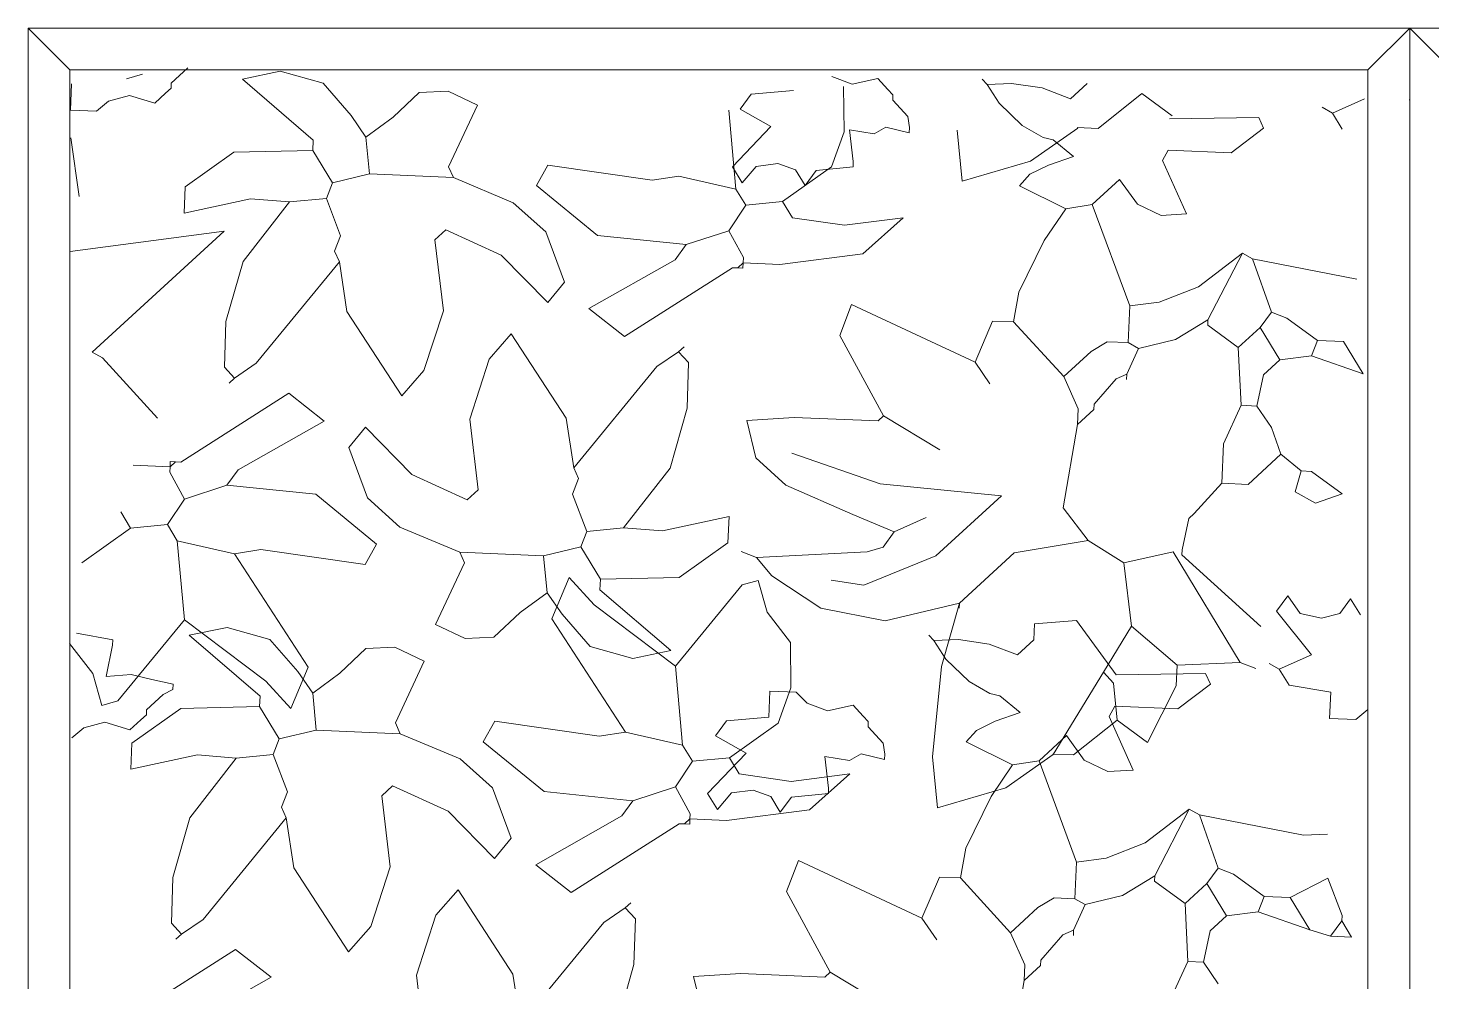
# Model space of a CAD drawing. Header units: centimetres. Extents: x 5667 to 17750, y 274 to 6203.
# Drawn here: x 5827.7 to 5913.2, y 5784 to 5842.1 of the extents above; entities that cross this region are included whole.
import ezdxf

# ---------------------------------------------------------------- set-up
doc = ezdxf.new("R2010")
doc.units = ezdxf.units.CM
doc.header["$MEASUREMENT"] = 0
for name, color, linetype, lineweight in [('A-DOOR-FULL', 4, 'Continuous', 9), ('A-FURN', 8, 'Continuous', 9), ('G-HEDGE', 104, 'Continuous', 9)]:
    doc.layers.add(name, color=color, linetype=linetype, lineweight=lineweight)

msp = doc.modelspace()

# ---------------------------------------------------------------- linework, layer by layer
at = {"layer": 'A-DOOR-FULL'}
for p, q in [((5827.721, 5631.572), (5827.721, 5842.098)), ((5827.721, 5842.098), (6027.721, 5842.098)), ((5909.277, 5839.548), (5911.827, 5842.098)), ((5911.827, 5705.572), (5911.827, 5842.098)), ((5914.377, 5839.548), (5911.827, 5842.098)), ((5830.271, 5631.572), (5830.271, 5839.548)), ((5830.271, 5839.548), (5909.277, 5839.548)), ((5909.277, 5705.572), (5909.277, 5839.548))]:
    msp.add_line(p, q, dxfattribs=at)
at = {"layer": 'A-FURN'}
msp.add_line((5830.271, 5839.548), (5827.721, 5842.098), dxfattribs=at)
at = {"layer": 'G-HEDGE'}
for p, q in [((5836.44, 5838.752), (5837.439, 5839.668)), ((5843.073, 5839.465), (5840.768, 5838.985)), ((5845.683, 5838.736), (5843.073, 5839.465)), ((5830.295, 5837.103), (5830.365, 5838.698)), ((5834.686, 5839.29), (5833.715, 5839.013)), ((5836.427, 5838.434), (5836.44, 5838.752)), ((5840.768, 5838.985), (5845.081, 5835.282)), ((5847.384, 5836.779), (5845.683, 5838.736)), ((5877.884, 5838.687), (5876.648, 5839.142)), ((5877.395, 5835.779), (5877.369, 5838.548)), ((5879.456, 5839.024), (5877.884, 5838.687)), ((5880.066, 5838.358), (5879.456, 5839.024)), ((5886.108, 5838.66), (5885.803, 5838.993)), ((5887.592, 5838.717), (5886.108, 5838.66)), ((5886.108, 5838.66), (5886.835, 5837.52)), ((5889.459, 5838.452), (5887.592, 5838.717)), ((5892.183, 5838.715), (5891.184, 5837.8)), ((5832.62, 5837.646), (5831.891, 5837.033)), ((5833.89, 5837.991), (5832.62, 5837.646)), ((5835.428, 5837.518), (5833.89, 5837.991)), ((5836.093, 5838.129), (5835.428, 5837.518)), ((5836.093, 5838.129), (5836.427, 5838.434)), ((5851.53, 5838.174), (5849.936, 5836.667)), ((5853.294, 5838.251), (5851.53, 5838.174)), ((5855.082, 5837.402), (5853.294, 5838.251)), ((5871.745, 5838.082), (5871.065, 5837.153)), ((5874.31, 5838.29), (5871.745, 5838.082)), ((5880.066, 5838.358), (5880.372, 5838.025)), ((5880.372, 5838.025), (5880.358, 5837.707)), ((5880.358, 5837.707), (5881.273, 5836.708)), ((5891.184, 5837.8), (5889.459, 5838.452)), ((5895.513, 5838.115), (5892.863, 5835.993)), ((5895.513, 5838.115), (5897.372, 5836.755)), ((5907.127, 5836.927), (5909.083, 5837.8)), ((5911.827, 5837.743), (5911.797, 5837.725)), ((5831.891, 5837.033), (5830.295, 5837.103)), ((5848.286, 5835.461), (5847.384, 5836.779)), ((5855.082, 5837.402), (5853.32, 5833.643)), ((5870.808, 5832.295), (5870.38, 5837.108)), ((5871.065, 5837.153), (5872.937, 5836.112)), ((5886.835, 5837.52), (5888.244, 5836.167)), ((5906.503, 5837.274), (5907.127, 5836.927)), ((5907.724, 5835.942), (5907.127, 5836.927)), ((5849.936, 5836.667), (5848.286, 5835.461)), ((5872.937, 5836.112), (5870.593, 5833.657)), ((5877.722, 5835.904), (5877.957, 5833.976)), ((5879.226, 5835.654), (5877.722, 5835.904)), ((5879.937, 5836.068), (5879.226, 5835.654)), ((5881.366, 5835.726), (5879.937, 5836.068)), ((5881.273, 5836.708), (5881.38, 5836.045)), ((5881.38, 5836.045), (5881.366, 5835.726)), ((5888.244, 5836.167), (5889.504, 5835.436)), ((5891.629, 5836.014), (5888.752, 5833.987)), ((5892.863, 5835.993), (5891.588, 5836.048)), ((5897.204, 5836.578), (5902.641, 5836.661)), ((5900.949, 5834.497), (5902.933, 5836.009)), ((5902.933, 5836.009), (5902.641, 5836.661)), ((5830.322, 5835.417), (5830.821, 5831.849)), ((5845.081, 5835.282), (5845.053, 5834.643)), ((5848.286, 5835.461), (5848.507, 5833.214)), ((5876.62, 5833.64), (5877.395, 5835.779)), ((5884.59, 5832.785), (5884.285, 5835.873)), ((5889.504, 5835.436), (5890.116, 5835.289)), ((5890.116, 5835.289), (5891.351, 5834.276)), ((5840.254, 5834.533), (5837.286, 5832.425)), ((5845.053, 5834.643), (5840.254, 5834.533)), ((5845.053, 5834.643), (5846.246, 5832.673)), ((5891.351, 5834.276), (5889.841, 5833.761)), ((5896.773, 5834.04), (5897.121, 5834.664)), ((5897.121, 5834.664), (5900.949, 5834.497)), ((5853.32, 5833.643), (5853.611, 5832.992)), ((5858.673, 5832.505), (5859.366, 5833.753)), ((5859.366, 5833.753), (5865.718, 5832.837)), ((5870.593, 5833.657), (5871.188, 5832.673)), ((5872.042, 5833.68), (5871.188, 5832.673)), ((5873.36, 5833.851), (5872.042, 5833.68)), ((5874.434, 5833.461), (5873.36, 5833.851)), ((5873.652, 5831.533), (5876.62, 5833.64)), ((5875.017, 5832.506), (5874.434, 5833.461)), ((5875.697, 5833.435), (5875.017, 5832.506)), ((5877.943, 5833.656), (5875.697, 5833.435)), ((5877.957, 5833.976), (5877.943, 5833.656)), ((5888.752, 5833.987), (5884.59, 5832.785)), ((5889.841, 5833.761), (5888.701, 5833.195)), ((5898.23, 5830.78), (5896.773, 5834.04)), ((5846.246, 5832.673), (5845.885, 5831.73)), ((5848.507, 5833.214), (5846.246, 5832.673)), ((5848.507, 5833.214), (5853.611, 5832.992)), ((5857.255, 5831.467), (5853.611, 5832.992)), ((5862.376, 5829.467), (5858.673, 5832.505)), ((5865.718, 5832.837), (5867.328, 5833.087)), ((5870.808, 5832.295), (5867.328, 5833.087)), ((5888.701, 5833.195), (5888.077, 5832.501)), ((5890.892, 5831.1), (5888.077, 5832.501)), ((5892.501, 5831.349), (5894.166, 5832.875)), ((5894.166, 5832.875), (5895.256, 5831.372)), ((5837.286, 5832.425), (5837.216, 5830.83)), ((5841.267, 5831.702), (5837.216, 5830.83)), ((5843.638, 5831.509), (5841.267, 5831.702)), ((5845.885, 5831.73), (5843.638, 5831.509)), ((5845.885, 5831.73), (5846.745, 5829.456)), ((5871.405, 5831.31), (5870.808, 5832.295)), ((5843.638, 5831.509), (5840.807, 5827.878)), ((5859.232, 5829.689), (5857.255, 5831.467)), ((5870.378, 5829.758), (5871.405, 5831.31)), ((5871.405, 5831.31), (5873.652, 5831.533)), ((5874.248, 5830.548), (5873.652, 5831.533)), ((5890.892, 5831.1), (5889.582, 5829.159)), ((5890.892, 5831.1), (5892.501, 5831.349)), ((5894.79, 5825.177), (5892.501, 5831.349)), ((5895.256, 5831.372), (5896.694, 5830.694)), ((5896.694, 5830.694), (5898.23, 5830.78)), ((5877.424, 5830.089), (5874.248, 5830.548)), ((5877.424, 5830.089), (5880.983, 5830.549)), ((5880.983, 5830.549), (5878.539, 5828.349)), ((5839.661, 5829.728), (5830.293, 5828.493)), ((5831.623, 5822.362), (5839.661, 5829.728)), ((5846.745, 5829.456), (5846.384, 5828.513)), ((5853.153, 5829.815), (5852.487, 5829.206)), ((5853.005, 5824.886), (5852.487, 5829.206)), ((5853.153, 5829.815), (5856.528, 5828.269)), ((5860.365, 5826.624), (5859.232, 5829.689)), ((5867.784, 5828.912), (5862.376, 5829.467)), ((5867.784, 5828.912), (5870.378, 5829.758)), ((5871.266, 5828.121), (5870.378, 5829.758)), ((5889.582, 5829.159), (5888.037, 5826.028)), ((5846.384, 5828.513), (5846.675, 5827.861)), ((5856.528, 5828.269), (5859.353, 5825.39)), ((5867.105, 5827.983), (5867.784, 5828.912)), ((5878.539, 5828.349), (5873.485, 5827.705)), ((5901.642, 5828.395), (5898.97, 5826.351)), ((5899.547, 5824.33), (5901.642, 5828.395)), ((5902.265, 5828.047), (5901.642, 5828.395)), ((5840.807, 5827.878), (5839.767, 5824.234)), ((5846.675, 5827.861), (5841.612, 5821.689)), ((5846.675, 5827.86), (5847.132, 5824.835)), ((5861.861, 5825.015), (5867.105, 5827.983)), ((5864.025, 5823.323), (5870.6, 5827.51)), ((5870.919, 5827.496), (5870.6, 5827.51)), ((5870.919, 5827.496), (5871.252, 5827.802)), ((5871.238, 5827.482), (5870.919, 5827.496)), ((5871.238, 5827.482), (5871.252, 5827.802)), ((5871.252, 5827.802), (5871.266, 5828.121)), ((5871.252, 5827.802), (5873.485, 5827.705)), ((5902.265, 5828.047), (5908.604, 5826.812)), ((5903.403, 5824.802), (5902.265, 5828.047)), ((5859.353, 5825.39), (5860.365, 5826.624)), ((5888.037, 5826.028), (5887.715, 5824.208)), ((5898.97, 5826.351), (5896.581, 5825.41)), ((5847.132, 5824.835), (5850.475, 5819.704)), ((5851.82, 5821.244), (5853.005, 5824.886)), ((5864.025, 5823.323), (5861.861, 5825.015)), ((5877.854, 5825.276), (5877.132, 5823.39)), ((5885.371, 5821.753), (5877.854, 5825.276)), ((5894.692, 5822.945), (5894.79, 5825.177)), ((5896.581, 5825.41), (5894.79, 5825.177)), ((5902.723, 5823.873), (5903.403, 5824.802)), ((5904.346, 5824.441), (5903.403, 5824.802)), ((5839.767, 5824.234), (5839.684, 5821.453)), ((5885.371, 5821.753), (5886.439, 5824.263)), ((5886.439, 5824.263), (5887.715, 5824.208)), ((5890.767, 5820.878), (5887.715, 5824.208)), ((5897.577, 5823.138), (5899.547, 5824.33)), ((5899.533, 5824.012), (5899.547, 5824.33)), ((5901.391, 5822.652), (5899.533, 5824.012)), ((5906.204, 5823.081), (5904.346, 5824.441)), ((5857.138, 5823.478), (5855.792, 5821.939)), ((5860.481, 5818.348), (5857.138, 5823.478)), ((5879.794, 5818.48), (5877.132, 5823.39)), ((5895.316, 5822.597), (5897.577, 5823.138)), ((5901.391, 5822.652), (5902.723, 5823.873)), ((5903.915, 5821.903), (5902.723, 5823.873)), ((5905.843, 5822.138), (5906.204, 5823.081)), ((5907.799, 5823.012), (5906.204, 5823.081)), ((5832.248, 5822.016), (5831.623, 5822.362)), ((5866.001, 5821.494), (5867.318, 5822.395)), ((5867.318, 5822.395), (5867.651, 5822.7)), ((5867.929, 5821.729), (5867.318, 5822.395)), ((5890.767, 5820.878), (5892.431, 5822.404)), ((5892.431, 5822.404), (5893.415, 5823)), ((5893.415, 5823), (5894.692, 5822.945)), ((5894.609, 5821.03), (5895.316, 5822.597)), ((5895.316, 5822.597), (5894.692, 5822.945)), ((5901.557, 5819.129), (5901.391, 5822.652)), ((5908.992, 5821.042), (5907.799, 5823.012)), ((5835.604, 5818.353), (5832.248, 5822.016)), ((5839.684, 5821.453), (5840.294, 5820.787)), ((5841.612, 5821.689), (5840.294, 5820.787)), ((5855.792, 5821.939), (5854.608, 5818.296)), ((5860.938, 5815.322), (5866.001, 5821.494)), ((5867.845, 5818.949), (5867.929, 5821.729)), ((5885.371, 5821.753), (5886.272, 5820.435)), ((5902.916, 5820.988), (5903.915, 5821.903)), ((5903.915, 5821.903), (5905.843, 5822.138)), ((5908.992, 5821.042), (5905.843, 5822.138)), ((5840.294, 5820.787), (5839.962, 5820.482)), ((5850.475, 5819.705), (5851.82, 5821.244)), ((5891.64, 5818.922), (5890.767, 5820.878)), ((5892.611, 5819.2), (5893.956, 5820.739)), ((5893.956, 5820.739), (5894.609, 5821.03)), ((5894.595, 5820.711), (5894.609, 5821.03)), ((5902.514, 5819.087), (5902.916, 5820.988)), ((5843.587, 5819.86), (5837.013, 5815.672)), ((5843.587, 5819.86), (5845.751, 5818.168)), ((5866.806, 5815.304), (5867.845, 5818.949)), ((5891.598, 5817.965), (5891.64, 5818.922)), ((5891.598, 5817.965), (5892.597, 5818.88)), ((5892.597, 5818.88), (5892.611, 5819.2)), ((5900.491, 5816.783), (5901.557, 5819.129)), ((5902.514, 5819.087), (5901.557, 5819.129)), ((5903.415, 5817.77), (5902.514, 5819.087)), ((5845.751, 5818.168), (5840.508, 5815.2)), ((5854.608, 5818.296), (5855.126, 5813.977)), ((5860.938, 5815.322), (5860.481, 5818.348)), ((5874.358, 5818.397), (5871.473, 5818.204)), ((5871.473, 5818.204), (5872.013, 5815.942)), ((5879.462, 5818.175), (5874.358, 5818.397)), ((5879.794, 5818.48), (5879.462, 5818.175)), ((5879.794, 5818.48), (5883.22, 5816.413)), ((5891.598, 5817.965), (5890.738, 5812.889)), ((5848.26, 5817.792), (5847.247, 5816.558)), ((5851.084, 5814.913), (5848.26, 5817.792)), ((5903.984, 5816.147), (5903.415, 5817.77)), ((5847.247, 5816.558), (5848.381, 5813.494)), ((5900.391, 5814.386), (5900.491, 5816.783)), ((5836.361, 5815.381), (5834.128, 5815.478)), ((5836.375, 5815.7), (5836.361, 5815.381)), ((5836.693, 5815.686), (5836.361, 5815.381)), ((5836.375, 5815.7), (5836.693, 5815.686)), ((5836.693, 5815.686), (5837.013, 5815.672)), ((5873.858, 5814.264), (5872.013, 5815.942)), ((5874.209, 5816.213), (5879.589, 5814.343)), ((5901.987, 5814.316), (5903.984, 5816.147)), ((5905.218, 5815.134), (5903.984, 5816.147)), ((5836.361, 5815.381), (5836.347, 5815.062)), ((5836.347, 5815.062), (5837.234, 5813.425)), ((5840.508, 5815.2), (5839.828, 5814.271)), ((5854.46, 5813.367), (5851.084, 5814.913)), ((5860.868, 5813.727), (5861.228, 5814.67)), ((5861.228, 5814.67), (5860.938, 5815.322)), ((5863.975, 5811.674), (5866.806, 5815.304)), ((5904.844, 5813.872), (5905.218, 5815.134)), ((5905.857, 5815.106), (5905.218, 5815.134)), ((5907.715, 5813.747), (5905.857, 5815.106)), ((5839.828, 5814.271), (5837.234, 5813.425)), ((5839.828, 5814.271), (5845.237, 5813.715)), ((5845.237, 5813.715), (5848.94, 5810.677)), ((5854.46, 5813.367), (5855.126, 5813.977)), ((5861.728, 5811.452), (5860.868, 5813.727)), ((5877.936, 5812.488), (5873.858, 5814.264)), ((5879.589, 5814.343), (5886.97, 5813.613)), ((5898.713, 5812.541), (5900.391, 5814.386)), ((5900.391, 5814.386), (5901.987, 5814.316)), ((5906.092, 5813.178), (5904.844, 5813.872)), ((5907.715, 5813.747), (5906.092, 5813.178)), ((5837.234, 5813.425), (5836.208, 5811.872)), ((5848.381, 5813.494), (5850.358, 5811.716)), ((5886.97, 5813.613), (5882.975, 5809.973)), ((5892.25, 5810.905), (5890.738, 5812.889)), ((5833.364, 5812.635), (5833.961, 5811.65)), ((5866.346, 5811.48), (5870.397, 5812.352)), ((5870.327, 5810.758), (5870.397, 5812.352)), ((5880.446, 5811.42), (5877.936, 5812.488)), ((5880.446, 5811.42), (5882.401, 5812.294)), ((5897.978, 5810.336), (5898.38, 5812.236)), ((5898.38, 5812.236), (5898.713, 5812.541)), ((5833.961, 5811.65), (5830.993, 5809.542)), ((5836.208, 5811.872), (5833.961, 5811.65)), ((5836.208, 5811.872), (5836.804, 5810.887)), ((5850.358, 5811.716), (5854.002, 5810.191)), ((5861.366, 5810.509), (5861.728, 5811.452)), ((5861.728, 5811.452), (5863.974, 5811.674)), ((5863.975, 5811.673), (5866.346, 5811.48)), ((5879.766, 5810.491), (5880.446, 5811.42)), ((5836.804, 5810.887), (5840.285, 5810.096)), ((5836.804, 5810.887), (5837.233, 5806.074)), ((5841.894, 5810.345), (5840.285, 5810.096)), ((5848.247, 5809.43), (5841.894, 5810.345)), ((5848.94, 5810.677), (5848.247, 5809.43)), ((5859.106, 5809.968), (5861.366, 5810.509)), ((5862.56, 5808.539), (5861.366, 5810.509)), ((5867.359, 5808.649), (5870.327, 5810.758)), ((5878.795, 5810.214), (5879.766, 5810.491)), ((5887.741, 5810.143), (5892.25, 5810.905)), ((5892.25, 5810.905), (5894.427, 5809.532)), ((5897.978, 5810.336), (5897.964, 5810.017)), ((5840.285, 5810.096), (5844.778, 5803.188)), ((5852.531, 5805.781), (5854.293, 5809.539)), ((5854.293, 5809.539), (5854.002, 5810.191)), ((5859.106, 5809.968), (5854.002, 5810.191)), ((5859.327, 5807.721), (5859.106, 5809.968)), ((5872.068, 5809.867), (5871.125, 5810.228)), ((5872.068, 5809.867), (5878.795, 5810.214)), ((5872.988, 5808.756), (5872.068, 5809.867)), ((5882.975, 5809.973), (5878.606, 5808.188)), ((5884.412, 5807.092), (5887.741, 5810.143)), ((5894.427, 5809.532), (5897.43, 5810.212)), ((5894.898, 5805.676), (5894.427, 5809.532)), ((5901.514, 5803.47), (5897.43, 5810.212)), ((5897.964, 5810.017), (5902.76, 5805.653)), ((5859.594, 5806.139), (5860.662, 5808.649)), ((5862.187, 5806.985), (5860.662, 5808.649)), ((5862.56, 5808.539), (5867.359, 5808.649)), ((5875.984, 5806.78), (5872.988, 5808.756)), ((5857.677, 5806.515), (5859.327, 5807.721)), ((5859.327, 5807.721), (5860.229, 5806.404)), ((5862.532, 5807.901), (5862.56, 5808.539)), ((5866.844, 5804.198), (5862.532, 5807.901)), ((5867.139, 5803.253), (5871.189, 5808.19)), ((5871.189, 5808.19), (5872.16, 5808.467)), ((5872.714, 5806.526), (5872.16, 5808.467)), ((5878.606, 5808.188), (5876.603, 5808.479)), ((5867.139, 5803.253), (5862.187, 5806.985)), ((5879.89, 5806.01), (5884.412, 5807.092)), ((5883.315, 5803.232), (5884.412, 5807.092)), ((5884.412, 5807.092), (5884.399, 5806.773)), ((5903.721, 5806.594), (5904.4, 5807.524)), ((5905.162, 5806.446), (5904.4, 5807.524)), ((5908.228, 5807.357), (5907.565, 5806.456)), ((5908.824, 5806.372), (5908.228, 5807.357)), ((5837.233, 5806.074), (5833.182, 5801.136)), ((5837.233, 5806.074), (5842.185, 5802.342)), ((5856.083, 5805.009), (5857.677, 5806.515)), ((5864.087, 5799.231), (5859.594, 5806.139)), ((5860.229, 5806.404), (5861.929, 5804.446)), ((5874.128, 5804.692), (5872.714, 5806.526)), ((5879.89, 5806.01), (5875.984, 5806.78)), ((5888.984, 5805.816), (5891.55, 5806.024)), ((5891.55, 5806.024), (5893.963, 5802.723)), ((5905.842, 5803.945), (5903.721, 5806.594)), ((5906.46, 5806.161), (5905.162, 5806.446)), ((5907.565, 5806.456), (5906.46, 5806.161)), ((5832.884, 5804.844), (5830.665, 5805.26)), ((5839.832, 5805.61), (5837.527, 5805.129)), ((5842.442, 5804.881), (5839.832, 5805.61)), ((5852.531, 5805.781), (5854.319, 5804.932)), ((5882.867, 5804.805), (5882.562, 5805.137)), ((5888.984, 5805.816), (5888.942, 5804.859)), ((5893.178, 5802.875), (5894.898, 5805.676)), ((5897.672, 5803.317), (5894.898, 5805.676)), ((5830.243, 5804.634), (5831.658, 5802.801)), ((5832.468, 5802.624), (5832.87, 5804.525)), ((5832.87, 5804.525), (5832.884, 5804.844)), ((5837.527, 5805.129), (5841.84, 5801.426)), ((5844.143, 5802.923), (5842.442, 5804.881)), ((5848.289, 5804.318), (5846.695, 5802.812)), ((5850.053, 5804.395), (5848.289, 5804.318)), ((5851.841, 5803.546), (5850.053, 5804.395)), ((5854.319, 5804.932), (5856.083, 5805.009)), ((5861.929, 5804.446), (5864.539, 5803.717)), ((5874.154, 5801.924), (5874.128, 5804.692)), ((5884.351, 5804.862), (5882.867, 5804.805)), ((5882.867, 5804.805), (5883.594, 5803.665)), ((5886.218, 5804.596), (5884.351, 5804.862)), ((5887.943, 5803.944), (5886.218, 5804.596)), ((5888.942, 5804.859), (5887.943, 5803.944)), ((5851.841, 5803.546), (5850.079, 5799.788)), ((5864.539, 5803.717), (5866.844, 5804.198)), ((5883.594, 5803.665), (5885.003, 5802.312)), ((5897.672, 5803.317), (5901.514, 5803.47)), ((5901.514, 5803.47), (5902.457, 5803.109)), ((5903.886, 5803.071), (5905.842, 5803.945)), ((5831.658, 5802.801), (5832.212, 5800.859)), ((5833.987, 5802.742), (5832.468, 5802.624)), ((5835.254, 5802.437), (5833.987, 5802.742)), ((5844.778, 5803.188), (5843.71, 5800.677)), ((5845.045, 5801.605), (5844.143, 5802.923)), ((5846.695, 5802.812), (5845.045, 5801.605)), ((5867.567, 5798.44), (5867.139, 5803.253)), ((5882.781, 5797.72), (5883.315, 5803.232)), ((5893.178, 5802.875), (5890.125, 5797.861)), ((5893.788, 5802.209), (5893.178, 5802.875)), ((5893.963, 5802.723), (5899.4, 5802.805)), ((5897.616, 5802.042), (5897.672, 5803.317)), ((5899.692, 5802.153), (5899.4, 5802.805)), ((5903.262, 5803.419), (5903.886, 5803.071)), ((5904.483, 5802.086), (5903.886, 5803.071)), ((5836.551, 5802.153), (5835.254, 5802.437)), ((5835.935, 5801.514), (5836.538, 5801.834)), ((5836.538, 5801.834), (5836.551, 5802.153)), ((5842.185, 5802.342), (5843.71, 5800.677)), ((5872.876, 5801.732), (5872.806, 5800.136)), ((5874.471, 5801.662), (5872.876, 5801.732)), ((5873.379, 5799.785), (5874.154, 5801.924)), ((5885.003, 5802.312), (5886.262, 5801.58)), ((5894.009, 5799.962), (5893.788, 5802.209)), ((5895.868, 5798.602), (5897.616, 5802.042)), ((5897.708, 5800.642), (5899.692, 5802.153)), ((5907.02, 5801.656), (5904.483, 5802.086)), ((5833.182, 5801.136), (5832.212, 5800.859)), ((5834.937, 5800.599), (5835.935, 5801.514)), ((5841.84, 5801.426), (5841.812, 5800.788)), ((5845.045, 5801.605), (5845.266, 5799.359)), ((5875.144, 5800.988), (5874.471, 5801.662)), ((5876.38, 5800.534), (5875.144, 5800.988)), ((5877.953, 5800.871), (5876.38, 5800.534)), ((5878.562, 5800.205), (5877.953, 5800.871)), ((5886.262, 5801.58), (5886.875, 5801.433)), ((5886.875, 5801.433), (5888.11, 5800.42)), ((5906.951, 5800.061), (5907.02, 5801.656)), ((5837.013, 5800.677), (5834.045, 5798.569)), ((5834.589, 5799.976), (5834.923, 5800.28)), ((5834.923, 5800.28), (5834.937, 5800.599)), ((5841.812, 5800.788), (5837.013, 5800.677)), ((5841.812, 5800.788), (5843.005, 5798.818)), ((5872.806, 5800.136), (5870.241, 5799.929)), ((5878.562, 5800.205), (5878.868, 5799.872)), ((5888.11, 5800.42), (5886.6, 5799.905)), ((5893.532, 5800.184), (5893.88, 5800.808)), ((5894.989, 5796.925), (5893.532, 5800.184)), ((5893.88, 5800.808), (5897.708, 5800.642)), ((5908.546, 5799.991), (5906.951, 5800.061)), ((5909.275, 5800.604), (5908.546, 5799.991)), ((5831.116, 5799.492), (5830.387, 5798.88)), ((5832.387, 5799.837), (5831.116, 5799.492)), ((5833.924, 5799.365), (5832.387, 5799.837)), ((5834.589, 5799.976), (5833.924, 5799.365)), ((5845.266, 5799.359), (5843.005, 5798.818)), ((5845.266, 5799.359), (5850.37, 5799.136)), ((5850.079, 5799.788), (5850.37, 5799.136)), ((5855.432, 5798.649), (5856.125, 5799.897)), ((5856.125, 5799.897), (5862.477, 5798.982)), ((5862.477, 5798.982), (5864.087, 5799.231)), ((5867.567, 5798.44), (5864.087, 5799.231)), ((5870.241, 5799.929), (5869.561, 5799)), ((5870.411, 5797.677), (5873.379, 5799.785)), ((5878.868, 5799.872), (5878.854, 5799.553)), ((5878.854, 5799.553), (5879.769, 5798.555)), ((5885.46, 5799.34), (5884.836, 5798.646)), ((5886.6, 5799.905), (5885.46, 5799.34)), ((5894.009, 5799.962), (5891.36, 5797.84)), ((5894.009, 5799.962), (5895.868, 5798.602)), ((5834.045, 5798.569), (5833.975, 5796.974)), ((5843.005, 5798.818), (5842.644, 5797.875)), ((5854.014, 5797.611), (5850.37, 5799.136)), ((5859.135, 5795.611), (5855.432, 5798.649)), ((5868.164, 5797.455), (5867.567, 5798.44)), ((5869.561, 5799), (5871.433, 5797.959)), ((5879.769, 5798.555), (5879.877, 5797.892)), ((5887.651, 5797.245), (5884.836, 5798.646)), ((5889.26, 5797.494), (5890.925, 5799.02)), ((5890.925, 5799.02), (5892.015, 5797.516)), ((5838.026, 5797.847), (5833.975, 5796.974)), ((5840.397, 5797.653), (5837.566, 5794.023)), ((5840.397, 5797.653), (5838.026, 5797.847)), ((5842.644, 5797.875), (5840.397, 5797.653)), ((5842.644, 5797.875), (5843.504, 5795.6)), ((5855.991, 5795.833), (5854.014, 5797.611)), ((5867.137, 5795.902), (5868.164, 5797.455)), ((5868.164, 5797.455), (5870.411, 5797.677)), ((5871.433, 5797.959), (5869.089, 5795.504)), ((5871.007, 5796.692), (5870.411, 5797.677)), ((5876.218, 5797.75), (5876.453, 5795.823)), ((5877.722, 5797.501), (5876.218, 5797.75)), ((5878.433, 5797.914), (5877.722, 5797.501)), ((5879.863, 5797.572), (5878.433, 5797.914)), ((5879.877, 5797.892), (5879.863, 5797.572)), ((5883.087, 5794.631), (5882.781, 5797.72)), ((5890.125, 5797.861), (5887.248, 5795.834)), ((5887.651, 5797.245), (5889.26, 5797.494)), ((5891.548, 5791.322), (5889.26, 5797.494)), ((5891.36, 5797.84), (5890.084, 5797.895)), ((5892.015, 5797.516), (5893.453, 5796.838)), ((5874.183, 5796.233), (5871.007, 5796.692)), ((5874.183, 5796.233), (5877.742, 5796.693)), ((5877.742, 5796.693), (5875.298, 5794.493)), ((5887.651, 5797.245), (5886.341, 5795.303)), ((5893.453, 5796.838), (5894.989, 5796.925)), ((5849.912, 5795.959), (5849.246, 5795.35)), ((5849.912, 5795.96), (5853.287, 5794.414)), ((5857.124, 5792.768), (5855.991, 5795.833)), ((5864.543, 5795.056), (5867.137, 5795.902)), ((5868.025, 5794.265), (5867.137, 5795.902)), ((5876.453, 5795.823), (5876.44, 5795.503)), ((5887.248, 5795.834), (5883.087, 5794.631)), ((5843.504, 5795.6), (5843.143, 5794.657)), ((5849.764, 5791.031), (5849.246, 5795.35)), ((5864.543, 5795.056), (5859.135, 5795.611)), ((5863.864, 5794.127), (5864.543, 5795.056)), ((5869.089, 5795.504), (5869.685, 5794.519)), ((5870.538, 5795.526), (5869.685, 5794.519)), ((5871.856, 5795.698), (5870.538, 5795.526)), ((5872.931, 5795.308), (5871.856, 5795.698)), ((5873.513, 5794.352), (5872.931, 5795.308)), ((5874.193, 5795.282), (5873.513, 5794.352)), ((5876.44, 5795.503), (5874.193, 5795.282)), ((5886.341, 5795.303), (5884.796, 5792.173)), ((5843.143, 5794.657), (5843.434, 5794.005)), ((5853.287, 5794.414), (5856.112, 5791.534)), ((5858.62, 5791.159), (5863.864, 5794.127)), ((5868.011, 5793.946), (5868.025, 5794.265)), ((5875.298, 5794.493), (5870.244, 5793.849)), ((5898.401, 5794.539), (5895.729, 5792.495)), ((5896.306, 5790.475), (5898.401, 5794.539)), ((5899.024, 5794.192), (5898.401, 5794.539)), ((5899.024, 5794.192), (5905.363, 5792.956)), ((5900.162, 5790.946), (5899.024, 5794.192)), ((5837.566, 5794.023), (5836.526, 5790.378)), ((5843.434, 5794.005), (5838.371, 5787.833)), ((5843.434, 5794.005), (5843.891, 5790.979)), ((5860.784, 5789.467), (5867.359, 5793.654)), ((5867.678, 5793.641), (5867.359, 5793.654)), ((5867.678, 5793.641), (5868.011, 5793.946)), ((5867.997, 5793.627), (5867.678, 5793.641)), ((5867.997, 5793.627), (5868.011, 5793.946)), ((5868.011, 5793.946), (5870.244, 5793.849)), ((5856.112, 5791.534), (5857.124, 5792.768)), ((5895.729, 5792.495), (5893.34, 5791.554)), ((5905.363, 5792.956), (5906.815, 5793.015)), ((5884.796, 5792.173), (5884.474, 5790.352)), ((5893.34, 5791.554), (5891.548, 5791.322)), ((5843.891, 5790.979), (5847.233, 5785.849)), ((5848.579, 5787.388), (5849.764, 5791.031)), ((5860.784, 5789.467), (5858.62, 5791.159)), ((5874.613, 5791.42), (5873.891, 5789.534)), ((5882.13, 5787.897), (5874.613, 5791.42)), ((5891.451, 5789.089), (5891.548, 5791.322)), ((5899.482, 5790.017), (5900.162, 5790.946)), ((5901.105, 5790.586), (5900.162, 5790.946)), ((5836.526, 5790.378), (5836.443, 5787.598)), ((5882.13, 5787.897), (5883.198, 5790.408)), ((5883.198, 5790.408), (5884.474, 5790.352)), ((5887.526, 5787.022), (5884.474, 5790.352)), ((5894.336, 5789.282), (5896.306, 5790.475)), ((5896.292, 5790.156), (5896.306, 5790.475)), ((5898.15, 5788.797), (5896.292, 5790.156)), ((5898.15, 5788.797), (5899.482, 5790.017)), ((5900.674, 5788.047), (5899.482, 5790.017)), ((5902.963, 5789.226), (5901.105, 5790.586)), ((5904.558, 5789.156), (5906.847, 5790.335)), ((5907.707, 5788.06), (5906.847, 5790.335)), ((5853.897, 5789.622), (5852.551, 5788.083)), ((5857.24, 5784.492), (5853.897, 5789.623)), ((5876.553, 5784.624), (5873.891, 5789.534)), ((5889.19, 5788.548), (5890.174, 5789.145)), ((5890.174, 5789.145), (5891.451, 5789.089)), ((5892.075, 5788.741), (5891.451, 5789.089)), ((5892.075, 5788.741), (5894.336, 5789.282)), ((5902.602, 5788.282), (5902.963, 5789.226)), ((5904.558, 5789.156), (5902.963, 5789.226)), ((5905.751, 5787.186), (5904.558, 5789.156)), ((5852.551, 5788.083), (5851.367, 5784.44)), ((5862.76, 5787.638), (5864.077, 5788.54)), ((5864.077, 5788.54), (5864.41, 5788.844)), ((5864.688, 5787.873), (5864.077, 5788.54)), ((5887.526, 5787.022), (5889.19, 5788.548)), ((5891.368, 5787.175), (5892.075, 5788.741)), ((5898.316, 5785.273), (5898.15, 5788.797)), ((5899.675, 5787.132), (5900.674, 5788.047)), ((5900.674, 5788.047), (5902.602, 5788.282)), ((5905.751, 5787.186), (5902.602, 5788.282)), ((5907.693, 5787.741), (5907.707, 5788.06)), ((5836.443, 5787.598), (5837.053, 5786.932)), ((5838.371, 5787.833), (5837.053, 5786.932)), ((5847.234, 5785.849), (5848.579, 5787.388)), ((5857.697, 5781.466), (5862.76, 5787.638)), ((5864.604, 5785.093), (5864.688, 5787.873)), ((5882.13, 5787.897), (5883.031, 5786.579)), ((5907.013, 5786.812), (5907.693, 5787.741)), ((5908.288, 5786.756), (5907.693, 5787.741)), ((5837.053, 5786.932), (5836.721, 5786.627)), ((5888.399, 5785.066), (5887.526, 5787.022)), ((5889.37, 5785.344), (5890.715, 5786.883)), ((5890.715, 5786.883), (5891.368, 5787.175)), ((5891.354, 5786.855), (5891.368, 5787.175)), ((5899.273, 5785.232), (5899.675, 5787.132)), ((5907.013, 5786.812), (5905.751, 5787.186)), ((5908.288, 5786.756), (5907.013, 5786.812)), ((5840.346, 5786.004), (5833.772, 5781.817)), ((5840.346, 5786.004), (5842.51, 5784.312)), ((5863.565, 5781.448), (5864.604, 5785.093)), ((5876.553, 5784.624), (5876.221, 5784.319)), ((5876.553, 5784.624), (5879.979, 5782.557)), ((5888.357, 5784.109), (5888.399, 5785.066)), ((5888.357, 5784.109), (5889.356, 5785.025)), ((5889.356, 5785.025), (5889.37, 5785.344)), ((5897.249, 5782.927), (5898.316, 5785.273)), ((5899.273, 5785.232), (5898.316, 5785.273)), ((5900.174, 5783.914), (5899.273, 5785.232)), ((5842.51, 5784.312), (5837.266, 5781.344)), ((5851.367, 5784.44), (5851.885, 5780.121)), ((5857.696, 5781.467), (5857.24, 5784.492)), ((5871.117, 5784.542), (5868.232, 5784.348)), ((5868.232, 5784.348), (5868.772, 5782.087)), ((5876.221, 5784.319), (5871.117, 5784.542)), ((5888.357, 5784.109), (5887.497, 5779.033))]:
    msp.add_line(p, q, dxfattribs=at)
msp.add_arc((5902.76, 5805.653), 0.0000399, 227.3475, 267.15048, dxfattribs=at)

doc.saveas('drawing.dxf')
